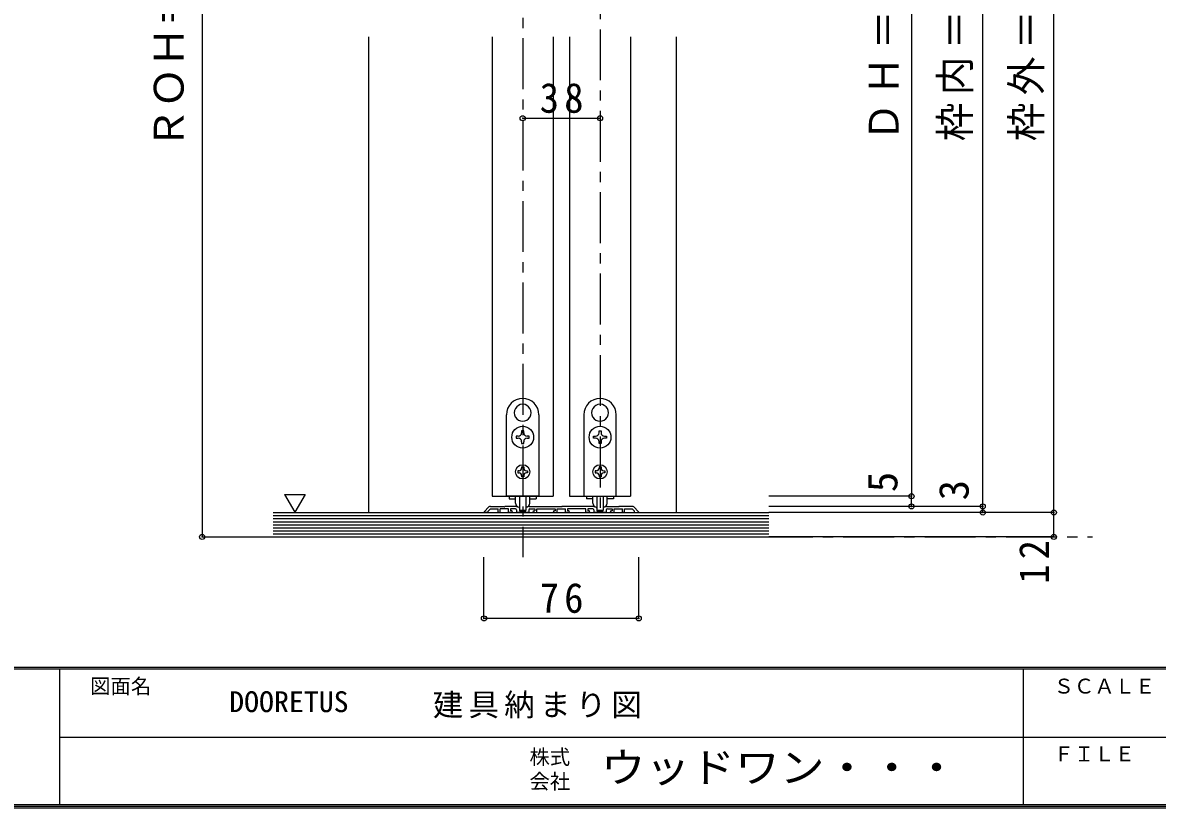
# Model space of a CAD drawing. Units: millimetres at full size, sheet at 1:5; details may follow other scales. Extents: x -973 to 977, y -718 to 696.
# Drawn here: x -16 to 541, y -701 to -315 of the extents above; entities that cross this region are included whole.
import ezdxf
from ezdxf.enums import TextEntityAlignment as Align

# ---------------------------------------------------------------- set-up
doc = ezdxf.new("R2010")
doc.units = ezdxf.units.MM
doc.header["$LTSCALE"] = 5
doc.header["$PDMODE"] = 32
doc.header["$PDSIZE"] = 2.5
doc.linetypes.add('CHAIN1', pattern=[8, 5, -1, 1, -1])
for name, color, linetype in [('0-1_通り芯', 4, 'CHAIN1'), ('0-3_仕上げ', 2, 'Continuous'), ('0-4_枠', 3, 'Continuous'), ('0-6_扉', 6, 'Continuous'), ('0-7_金物', 7, 'Continuous'), ('0-A_文字', 7, 'Continuous'), ('0-B_寸法', 7, 'Continuous'), ('F-1_枠', 7, 'Continuous')]:
    doc.layers.add(name, color=color, linetype=linetype)
doc.styles.add('ＭＳ ゴシック', font='')
doc.styles.get('ＭＳ ゴシック').set_extended_font_data('MS Gothic')

msp = doc.modelspace()

# ---------------------------------------------------------------- linework, layer by layer
at = {"layer": '0-1_通り芯'}
for p, q in [((229.153, -2.5), (229.153, -577.5)), ((267.153, -78.151), (267.153, -555.5)), ((106.653, -567.5), (509.153, -567.5))]:
    msp.add_line(p, q, dxfattribs=at)
at = {"layer": '0-3_仕上げ'}
for p, q in [((106.653, -555.5), (350.153, -555.5)), ((106.653, -567.5), (350.153, -567.5))]:
    msp.add_line(p, q, dxfattribs=at)
at = {"layer": '0-3_仕上げ', "color": 7}
for p, q in [((106.653, -557), (350.153, -557)), ((106.653, -558.5), (350.153, -558.5)), ((106.653, -560), (350.153, -560)), ((106.653, -561.5), (350.153, -561.5)), ((106.653, -563), (350.153, -563)), ((106.653, -564.5), (350.153, -564.5)), ((106.653, -566), (350.153, -566))]:
    msp.add_line(p, q, dxfattribs=at)
at = {"layer": '0-4_枠', "color": 4}
for p, q in [((153.653, -555.5), (153.653, -321.826)), ((304.653, -555.5), (304.653, -321.826))]:
    msp.add_line(p, q, dxfattribs=at)
at = {"layer": '0-4_枠'}
for p, q in [((212.577, -552.793), (210.212, -555.159)), ((211.953, -555.5), (210.353, -555.5)), ((212.153, -554.914), (213.367, -553.7)), ((212.153, -555.3), (212.153, -554.914)), ((213.367, -553.7), (217.153, -553.7)), ((217.153, -555.2), (217.153, -553.7)), ((217.453, -555.5), (217.853, -555.5)), ((218.153, -555.2), (218.153, -553.7)), ((225.924, -552.5), (220.453, -552.5)), ((223.753, -555.5), (222.453, -555.5)), ((223.753, -554.7), (223.153, -554.7)), ((226.053, -554.2), (226.053, -555.2)), ((226.078, -552.524), (227.207, -552.888)), ((231.953, -555.5), (226.353, -555.5)), ((227.553, -553.364), (227.553, -554.4)), ((227.853, -554.7), (230.453, -554.7)), ((230.753, -553.364), (230.753, -554.4)), ((232.228, -552.524), (231.1, -552.888)), ((232.253, -554.2), (232.253, -555.2)), ((232.382, -552.5), (247.853, -552.5)), ((232.753, -553.7), (235.153, -553.7)), ((234.553, -554.7), (235.153, -554.7)), ((234.553, -555.5), (235.853, -555.5)), ((235.153, -553.7), (235.153, -554.7)), ((236.153, -553.7), (245.153, -553.7)), ((236.153, -555.2), (236.153, -553.7)), ((244.553, -554.7), (245.153, -554.7)), ((244.553, -555.5), (245.853, -555.5)), ((245.153, -553.7), (245.153, -554.7)), ((246.153, -553.7), (250.153, -553.7)), ((246.153, -555.2), (246.153, -553.7)), ((248.153, -552.8), (247.853, -552.5)), ((248.453, -552.5), (248.153, -552.8)), ((263.924, -552.5), (248.453, -552.5)), ((250.153, -555.2), (250.153, -553.7)), ((251.753, -555.5), (250.453, -555.5)), ((251.753, -554.7), (251.153, -554.7)), ((261.753, -555.5), (260.453, -555.5)), ((261.753, -554.7), (261.153, -554.7)), ((264.053, -554.2), (264.053, -555.2)), ((264.078, -552.524), (265.207, -552.888)), ((269.953, -555.5), (264.353, -555.5)), ((265.553, -553.364), (265.553, -554.4)), ((265.853, -554.7), (268.453, -554.7)), ((268.753, -553.364), (268.753, -554.4)), ((270.228, -552.524), (269.1, -552.888)), ((270.253, -554.2), (270.253, -555.2)), ((270.382, -552.5), (275.853, -552.5)), ((270.753, -553.7), (273.153, -553.7)), ((272.553, -554.7), (273.153, -554.7)), ((272.553, -555.5), (273.853, -555.5)), ((273.153, -553.7), (273.153, -554.7)), ((274.153, -553.7), (278.153, -553.7)), ((274.153, -555.2), (274.153, -553.7)), ((276.153, -552.8), (275.853, -552.5)), ((276.453, -552.5), (276.153, -552.8)), ((283.022, -552.5), (276.453, -552.5)), ((278.153, -555.2), (278.153, -553.7)), ((278.853, -555.5), (278.453, -555.5)), ((279.153, -553.7), (282.939, -553.7)), ((279.153, -555.2), (279.153, -553.7)), ((283.729, -552.793), (286.094, -555.159)), ((284.353, -555.5), (285.953, -555.5))]:
    msp.add_line(p, q, dxfattribs=at)
for points in [[(213.284, -552.5), (219.853, -552.5), (220.153, -552.8), (220.453, -552.5)], [(222.153, -555.2), (222.153, -553.7), (218.153, -553.7)], [(225.553, -553.7), (223.153, -553.7), (223.153, -554.7)], [(260.153, -555.2), (260.153, -553.7), (251.153, -553.7), (251.153, -554.7)], [(263.553, -553.7), (261.153, -553.7), (261.153, -554.7)], [(284.153, -555.3), (284.153, -554.914), (282.939, -553.7)]]:
    msp.add_lwpolyline(points, dxfattribs=at)
for centre, radius, start, end in [((210.353, -555.3), 0.2, 135, 270), ((211.953, -555.3), 0.2, 270, 0), ((213.284, -553.5), 1, 90, 135), ((217.453, -555.2), 0.3, 180, 270), ((217.853, -555.2), 0.3, 270, 0), ((222.453, -555.2), 0.3, 180, 270), ((223.753, -555.1), 0.4, 0, 90), ((223.753, -555.1), 0.4, 270, 0), ((225.553, -554.2), 0.5, 0, 90), ((225.924, -553), 0.5, 72.1213, 90), ((226.353, -555.2), 0.3, 180, 270), ((227.053, -553.364), 0.5, 0, 72.1213), ((227.853, -554.4), 0.3, 180, 270), ((230.453, -554.4), 0.3, 270, 0), ((231.253, -553.364), 0.5, 107.8787, 180), ((231.953, -555.2), 0.3, 270, 0), ((232.382, -553), 0.5, 90, 107.8787), ((232.753, -554.2), 0.5, 90, 180), ((234.553, -555.1), 0.4, 90, 180), ((234.553, -555.1), 0.4, 180, 270), ((235.853, -555.2), 0.3, 270, 0), ((244.553, -555.1), 0.4, 90, 180), ((244.553, -555.1), 0.4, 180, 270), ((245.853, -555.2), 0.3, 270, 0), ((250.453, -555.2), 0.3, 180, 270), ((251.753, -555.1), 0.4, 0, 90), ((251.753, -555.1), 0.4, 270, 0), ((260.453, -555.2), 0.3, 180, 270), ((261.753, -555.1), 0.4, 0, 90), ((261.753, -555.1), 0.4, 270, 0), ((263.553, -554.2), 0.5, 0, 90), ((263.924, -553), 0.5, 72.1213, 90), ((264.353, -555.2), 0.3, 180, 270), ((265.053, -553.364), 0.5, 0, 72.1213), ((265.853, -554.4), 0.3, 180, 270), ((268.453, -554.4), 0.3, 270, 0), ((269.253, -553.364), 0.5, 107.8787, 180), ((269.953, -555.2), 0.3, 270, 0), ((270.382, -553), 0.5, 90, 107.8787), ((270.753, -554.2), 0.5, 90, 180), ((272.553, -555.1), 0.4, 90, 180), ((272.553, -555.1), 0.4, 180, 270), ((273.853, -555.2), 0.3, 270, 0), ((278.453, -555.2), 0.3, 180, 270), ((278.853, -555.2), 0.3, 270, 0), ((283.022, -553.5), 1, 45, 90), ((284.353, -555.3), 0.2, 180, 270), ((285.953, -555.3), 0.2, 270, 45)]:
    msp.add_arc(centre, radius, start, end, dxfattribs=at)
at = {"layer": '0-6_扉'}
for p, q in [((214.153, -321.826), (214.153, -547.5)), ((244.153, -321.826), (244.153, -547.5)), ((252.153, -321.826), (252.153, -547.5)), ((282.153, -321.826), (282.153, -547.5)), ((214.153, -547.5), (244.153, -547.5)), ((252.153, -547.5), (282.153, -547.5))]:
    msp.add_line(p, q, dxfattribs=at)
at = {"layer": '0-7_金物'}
for p, q in [((229.054, -502.351), (229.153, -502.45)), ((229.252, -502.351), (229.153, -502.45)), ((267.054, -502.351), (267.153, -502.45)), ((267.252, -502.351), (267.153, -502.45)), ((225.511, -508.489), (225.646, -508.525)), ((225.609, -508.66), (225.646, -508.525)), ((232.795, -508.489), (232.66, -508.525)), ((232.697, -508.66), (232.66, -508.525)), ((263.511, -508.489), (263.646, -508.525)), ((263.609, -508.66), (263.646, -508.525)), ((270.795, -508.489), (270.66, -508.525)), ((270.697, -508.66), (270.66, -508.525)), ((226.003, -518), (226.003, -519)), ((226.953, -518), (226.003, -518)), ((229.653, -516.3), (229.653, -515.35)), ((266.653, -516.3), (266.653, -515.35)), ((269.353, -518), (270.303, -518)), ((270.303, -518), (270.303, -519)), ((226.003, -519), (226.953, -519)), ((228.653, -520.7), (228.653, -521.65)), ((228.653, -521.65), (229.653, -521.65)), ((229.653, -521.65), (229.653, -520.7)), ((266.653, -521.65), (266.653, -520.7)), ((267.653, -521.65), (266.653, -521.65)), ((267.653, -520.7), (267.653, -521.65)), ((270.303, -519), (269.353, -519)), ((226.753, -535), (226.753, -536)), ((227.353, -535), (226.753, -535)), ((228.653, -533.1), (228.653, -533.7)), ((228.653, -533.1), (229.653, -533.1)), ((229.653, -533.1), (229.653, -533.7)), ((230.953, -535), (231.553, -535)), ((231.553, -535), (231.553, -536)), ((264.753, -535), (264.753, -536)), ((265.353, -535), (264.753, -535)), ((267.653, -533.1), (266.653, -533.1)), ((266.653, -533.1), (266.653, -533.7)), ((267.653, -533.1), (267.653, -533.7)), ((268.953, -535), (269.553, -535)), ((269.553, -535), (269.553, -536)), ((226.753, -536), (227.353, -536)), ((228.653, -537.3), (228.653, -537.9)), ((229.653, -537.9), (228.653, -537.9)), ((229.653, -537.3), (229.653, -537.9)), ((231.553, -536), (230.953, -536)), ((264.753, -536), (265.353, -536)), ((266.653, -537.3), (266.653, -537.9)), ((266.653, -537.9), (267.653, -537.9)), ((267.653, -537.3), (267.653, -537.9)), ((269.553, -536), (268.953, -536)), ((222.553, -547.5), (222.553, -548.7)), ((222.553, -548.7), (225.685, -548.7)), ((225.653, -550.921), (225.653, -547.5)), ((227.653, -547.5), (227.653, -554.121)), ((230.653, -547.5), (230.653, -554.121)), ((232.621, -548.7), (235.753, -548.7)), ((232.653, -550.921), (232.653, -547.5)), ((235.753, -547.5), (235.753, -548.7)), ((260.553, -547.5), (260.553, -548.7)), ((263.685, -548.7), (260.553, -548.7)), ((263.653, -550.921), (263.653, -547.5)), ((265.653, -547.5), (265.653, -554.121)), ((268.653, -547.5), (268.653, -554.121)), ((273.753, -548.7), (270.621, -548.7)), ((270.653, -550.921), (270.653, -547.5)), ((273.753, -547.5), (273.753, -548.7)), ((227.953, -554.421), (230.353, -554.421)), ((265.953, -554.421), (268.353, -554.421))]:
    msp.add_line(p, q, dxfattribs=at)
for points in [[(237.153, -507.5), (237.153, -547.5), (221.153, -547.5), (221.153, -507.5)], [(259.153, -507.5), (259.153, -547.5), (275.153, -547.5), (275.153, -507.5)], [(229.653, -515.35), (228.653, -515.35), (228.653, -516.3)], [(231.353, -519), (232.303, -519), (232.303, -518), (231.353, -518)], [(264.953, -519), (264.003, -519), (264.003, -518), (264.953, -518)], [(266.653, -515.35), (267.653, -515.35), (267.653, -516.3)]]:
    msp.add_lwpolyline(points, dxfattribs=at)
for centre, radius in [((229.153, -518.5), 5.35), ((267.153, -518.5), 5.35), ((229.153, -535.5), 3.5), ((267.153, -535.5), 3.5)]:
    msp.add_circle(centre, radius, dxfattribs=at)
for centre, radius, start, end in [((229.153, -507.5), 8, 0, 180), ((267.153, -507.5), 8, 0, 180), ((229.153, -506.5), 4.15, 91.3645, 208.6355), ((229.153, -506.5), 4.15, 331.3645, 88.6355), ((267.153, -506.5), 4.15, 91.3645, 208.6355), ((267.153, -506.5), 4.15, 331.3645, 88.6355), ((229.153, -506.5), 4.15, 211.3645, 328.6355), ((267.153, -506.5), 4.15, 211.3645, 328.6355), ((226.953, -516.3), 1.7, 270, 0), ((231.353, -516.3), 1.7, 180, 270), ((264.953, -516.3), 1.7, 270, 0), ((269.353, -516.3), 1.7, 180, 270), ((226.953, -520.7), 1.7, 0, 90), ((231.353, -520.7), 1.7, 90, 180), ((264.953, -520.7), 1.7, 0, 90), ((269.353, -520.7), 1.7, 90, 180), ((227.353, -533.7), 1.3, 270, 0), ((230.953, -533.7), 1.3, 180, 270), ((265.353, -533.7), 1.3, 270, 0), ((268.953, -533.7), 1.3, 180, 270), ((227.353, -537.3), 1.3, 0, 90), ((230.953, -537.3), 1.3, 90, 180), ((265.353, -537.3), 1.3, 0, 90), ((268.953, -537.3), 1.3, 90, 180), ((227.653, -550.921), 2, 180, 264.78409), ((230.653, -550.921), 2, 275.21591, 0), ((265.653, -550.921), 2, 180, 264.78409), ((268.653, -550.921), 2, 275.21591, 0), ((227.453, -553.112), 0.2, 0, 84.78409), ((227.953, -554.121), 0.3, 180, 270), ((230.353, -554.121), 0.3, 270, 0), ((230.853, -553.112), 0.2, 95.21591, 180), ((265.453, -553.112), 0.2, 0, 84.78409), ((265.953, -554.121), 0.3, 180, 270), ((268.353, -554.121), 0.3, 270, 0), ((268.853, -553.112), 0.2, 95.21591, 180)]:
    msp.add_arc(centre, radius, start, end, dxfattribs=at)
at = {"layer": '0-A_文字'}
for p, q in [((112.218, -546.686), (122.218, -546.686)), ((112.218, -546.686), (117.218, -555.347)), ((122.218, -546.686), (117.218, -555.347))]:
    msp.add_line(p, q, dxfattribs=at)
at = {"layer": '0-B_寸法', "color": 4}
for p, q in [((71.653, -56.151), (71.653, -567.5)), ((455.153, -552.5), (455.153, -64.151)), ((490.153, -567.5), (490.153, -64.151)), ((420.153, -94.151), (420.153, -547.5)), ((229.153, -361.826), (267.153, -361.826)), ((420.153, -547.5), (350.153, -547.5)), ((420.153, -552.5), (420.153, -547.5)), ((420.153, -552.5), (350.153, -552.5)), ((455.153, -552.5), (350.153, -552.5)), ((490.153, -555.5), (350.153, -555.5)), ((455.153, -555.5), (455.153, -552.5)), ((71.653, -567.5), (106.653, -567.5)), ((490.153, -567.5), (350.153, -567.5)), ((210.153, -607.5), (210.153, -577.5)), ((286.153, -607.5), (286.153, -577.5)), ((286.153, -607.5), (210.153, -607.5))]:
    msp.add_line(p, q, dxfattribs=at)
at = {"layer": '0-B_寸法'}
for p in [(229.153, -361.826), (267.153, -361.826), (420.153, -547.5), (420.153, -552.5), (455.153, -552.5), (455.153, -555.5), (490.153, -555.5), (71.653, -567.5), (490.153, -567.5), (210.153, -607.5), (286.153, -607.5)]:
    msp.add_point(p, dxfattribs=at)
at = {"layer": 'F-1_枠', "color": 6}
for p, q in [((976.653, -631.667), (-973.347, -631.667)), ((976.653, -632.5), (-973.347, -632.5)), ((1.653, -632.5), (1.653, -699.167)), ((474.986, -632.5), (474.986, -699.167)), ((1.653, -665.833), (974.986, -665.834)), ((976.653, -699.167), (-973.347, -699.167)), ((976.653, -700), (-973.347, -700)), ((976.653, -700.833), (-973.347, -700.833))]:
    msp.add_line(p, q, dxfattribs=at)

# ---------------------------------------------------------------- texts
at = {"layer": '0-B_寸法', "style": 'ＭＳ ゴシック'}
for s, p in [('ＲＯＨ＝2,055', (67.012, -376.826)), ('5', (417.653, -545.5)), ('3', (452.653, -549.5))]:
    msp.add_text(s, height=14.66, rotation=90, dxfattribs=at).set_placement(p, align=Align.BOTTOM_LEFT)
at = {"layer": '0-B_寸法', "char_height": 14.66, "attachment_point": 7, "rotation": 90, "style": 'ＭＳ ゴシック'}
for s, insert in [('\\T1.19;\\W0.95;ＤＨ＝1,983', (417.653, -373.076)), ('\\T1.19;\\W0.95;枠内＝2,002', (452.653, -373.076)), ('\\T1.19;\\W0.95;枠外＝2,035', (487.653, -373.076)), ('\\T1.27;\\W0.95;12', (487.653, -590.544))]:
    msp.add_mtext(s, dxfattribs=dict(at, insert=insert))
at = {"layer": '0-B_寸法', "char_height": 14.66, "attachment_point": 7, "style": 'ＭＳ ゴシック'}
for s, insert in [('\\T1.27;\\W0.95;38', (237.528, -359.326)), ('\\T1.27;\\W0.95;76', (237.528, -605))]:
    msp.add_mtext(s, dxfattribs=dict(at, insert=insert))
at = {"layer": 'F-1_枠', "style": 'ＭＳ ゴシック'}
for s, p in [('図面名', (16.653, -646.667)), ('ＳＣＡＬＥ', (489.986, -646.667)), ('株式', (232.486, -681.5)), ('ＦＩＬＥ', (489.986, -680)), ('会社', (232.486, -693.5))]:
    msp.add_text(s, height=7.331, dxfattribs=at).set_placement(p, align=Align.BOTTOM_LEFT)
for s, height, width, p in [('DOORETUS', 10.26, 1.05, (84.986, -656.667)), ('ウッドワン・・・', 14.66, 1.1, (267.486, -692.5))]:
    msp.add_text(s, height=height, dxfattribs=dict(at, width=width)).set_placement(p, align=Align.BOTTOM_LEFT)
at = {"layer": 'F-1_枠', "insert": (184.986, -656.667), "char_height": 11, "attachment_point": 7, "style": 'ＭＳ ゴシック'}
msp.add_mtext('\\T1.17;建具納まり図', dxfattribs=at)

doc.saveas('drawing.dxf')
